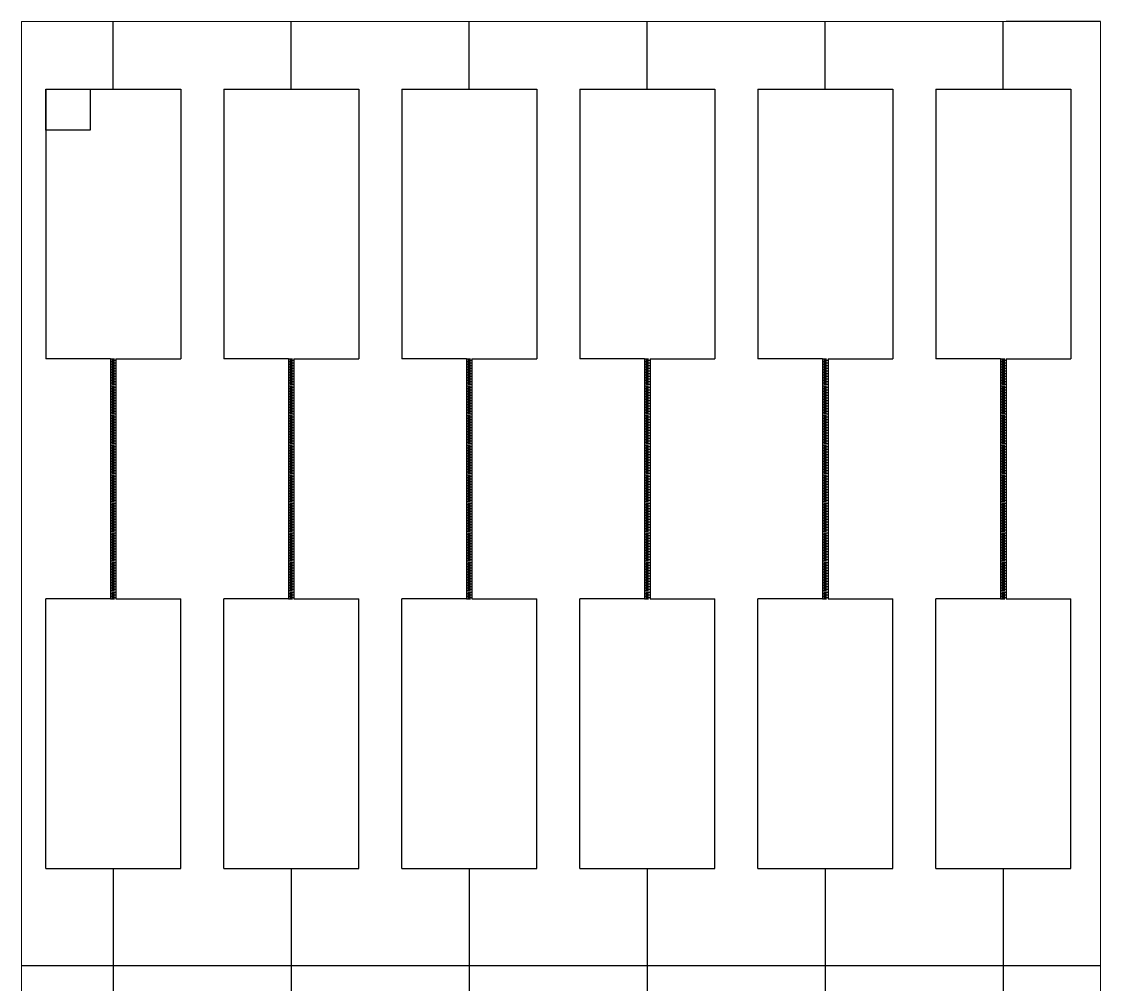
# Model space of a CAD drawing. Header units: millimetres. Extents: x 0 to 40, y 0 to 70.
# Drawn here: x 0 to 40, y 34.3 to 70 of the extents above; entities that cross this region are included whole.
import ezdxf

# ---------------------------------------------------------------- set-up
doc = ezdxf.new("R2010")
doc.units = ezdxf.units.MM
doc.layers.add('Al Foil', color=2, linetype='Continuous')
doc.layers.add('DEF POINTS', color=7, linetype='Continuous')

msp = doc.modelspace()

# ---------------------------------------------------------------- linework, layer by layer
at = {"layer": 'Al Foil', "linetype": 'Continuous', "lineweight": 0}
for p, q in [((0, 0), (0, 70)), ((0, 70), (40, 70)), ((40, 70), (40, 0))]:
    msp.add_line(p, q, dxfattribs=at)
at = {"layer": 'Al Foil'}
for p, q in [((3.4, 67.5), (3.4, 70)), ((10, 67.5), (10, 70)), ((16.6, 67.5), (16.6, 70)), ((23.2, 67.5), (23.2, 70)), ((29.8, 67.5), (29.8, 70)), ((36.4, 67.5), (36.4, 70)), ((40, 70), (36.5, 70)), ((0.9, 67.5), (5.9, 67.5)), ((0.9, 67.5), (0.9, 57.5)), ((0.9, 67.5), (2.538, 67.5)), ((0.9, 65.968), (0.9, 67.5)), ((2.538, 67.5), (2.538, 65.968)), ((5.9, 67.5), (5.9, 57.5)), ((7.5, 67.5), (12.5, 67.5)), ((7.5, 67.5), (7.5, 57.5)), ((12.5, 67.5), (12.5, 57.5)), ((14.1, 67.5), (19.1, 67.5)), ((14.1, 67.5), (14.1, 57.5)), ((19.1, 67.5), (19.1, 57.5)), ((20.7, 67.5), (25.7, 67.5)), ((20.7, 67.5), (20.7, 57.5)), ((25.7, 67.5), (25.7, 57.5)), ((27.3, 67.5), (32.3, 67.5)), ((27.3, 67.5), (27.3, 57.5)), ((32.3, 67.5), (32.3, 57.5)), ((33.9, 67.5), (38.9, 67.5)), ((33.9, 67.5), (33.9, 57.5)), ((38.9, 67.5), (38.9, 57.5)), ((2.538, 65.968), (0.9, 65.968)), ((3.3, 57.5), (0.9, 57.5)), ((3.3, 57.5), (3.45, 57.5)), ((3.3, 57.5), (3.3, 48.6)), ((3.3, 57.4), (3.45, 57.4)), ((3.3, 57.3), (3.45, 57.3)), ((3.35, 57.45), (3.5, 57.45)), ((3.35, 57.35), (3.5, 57.35)), ((3.35, 57.25), (3.5, 57.25)), ((3.5, 57.5), (3.5, 48.6)), ((3.5, 57.5), (5.9, 57.5)), ((9.9, 57.5), (7.5, 57.5)), ((9.9, 57.5), (10.05, 57.5)), ((9.9, 57.5), (9.9, 48.6)), ((9.9, 57.4), (10.05, 57.4)), ((9.9, 57.3), (10.05, 57.3)), ((9.95, 57.45), (10.1, 57.45)), ((9.95, 57.35), (10.1, 57.35)), ((9.95, 57.25), (10.1, 57.25)), ((10.1, 57.5), (10.1, 48.6)), ((10.1, 57.5), (12.5, 57.5)), ((16.5, 57.5), (14.1, 57.5)), ((16.5, 57.5), (16.65, 57.5)), ((16.5, 57.5), (16.5, 48.6)), ((16.5, 57.4), (16.65, 57.4)), ((16.5, 57.3), (16.65, 57.3)), ((16.55, 57.45), (16.7, 57.45)), ((16.55, 57.35), (16.7, 57.35)), ((16.55, 57.25), (16.7, 57.25)), ((16.7, 57.5), (16.7, 48.6)), ((16.7, 57.5), (19.1, 57.5)), ((23.1, 57.5), (20.7, 57.5)), ((23.1, 57.5), (23.25, 57.5)), ((23.1, 57.5), (23.1, 48.6)), ((23.1, 57.4), (23.25, 57.4)), ((23.1, 57.3), (23.25, 57.3)), ((23.15, 57.45), (23.3, 57.45)), ((23.15, 57.35), (23.3, 57.35)), ((23.15, 57.25), (23.3, 57.25)), ((23.3, 57.5), (23.3, 48.6)), ((23.3, 57.5), (25.7, 57.5)), ((29.7, 57.5), (27.3, 57.5)), ((29.7, 57.5), (29.85, 57.5)), ((29.7, 57.5), (29.7, 48.6)), ((29.7, 57.4), (29.85, 57.4)), ((29.7, 57.3), (29.85, 57.3)), ((29.75, 57.45), (29.9, 57.45)), ((29.75, 57.35), (29.9, 57.35)), ((29.75, 57.25), (29.9, 57.25)), ((29.9, 57.5), (29.9, 48.6)), ((29.9, 57.5), (32.3, 57.5)), ((36.3, 57.5), (33.9, 57.5)), ((36.3, 57.5), (36.45, 57.5)), ((36.3, 57.5), (36.3, 48.6)), ((36.3, 57.4), (36.45, 57.4)), ((36.3, 57.3), (36.45, 57.3)), ((36.35, 57.45), (36.5, 57.45)), ((36.35, 57.35), (36.5, 57.35)), ((36.35, 57.25), (36.5, 57.25)), ((36.5, 57.5), (36.5, 48.6)), ((36.5, 57.5), (38.9, 57.5)), ((3.3, 57.2), (3.45, 57.2)), ((3.3, 57.1), (3.45, 57.1)), ((3.3, 57), (3.45, 57)), ((3.3, 56.9), (3.45, 56.9)), ((3.35, 57.15), (3.5, 57.15)), ((3.35, 57.05), (3.5, 57.05)), ((3.35, 56.95), (3.5, 56.95)), ((3.35, 56.85), (3.5, 56.85)), ((9.9, 57.2), (10.05, 57.2)), ((9.9, 57.1), (10.05, 57.1)), ((9.9, 57), (10.05, 57)), ((9.9, 56.9), (10.05, 56.9)), ((9.95, 57.15), (10.1, 57.15)), ((9.95, 57.05), (10.1, 57.05)), ((9.95, 56.95), (10.1, 56.95)), ((9.95, 56.85), (10.1, 56.85)), ((16.5, 57.2), (16.65, 57.2)), ((16.5, 57.1), (16.65, 57.1)), ((16.5, 57), (16.65, 57)), ((16.5, 56.9), (16.65, 56.9)), ((16.55, 57.15), (16.7, 57.15)), ((16.55, 57.05), (16.7, 57.05)), ((16.55, 56.95), (16.7, 56.95)), ((16.55, 56.85), (16.7, 56.85)), ((23.1, 57.2), (23.25, 57.2)), ((23.1, 57.1), (23.25, 57.1)), ((23.1, 57), (23.25, 57)), ((23.1, 56.9), (23.25, 56.9)), ((23.15, 57.15), (23.3, 57.15)), ((23.15, 57.05), (23.3, 57.05)), ((23.15, 56.95), (23.3, 56.95)), ((23.15, 56.85), (23.3, 56.85)), ((29.7, 57.2), (29.85, 57.2)), ((29.7, 57.1), (29.85, 57.1)), ((29.7, 57), (29.85, 57)), ((29.7, 56.9), (29.85, 56.9)), ((29.75, 57.15), (29.9, 57.15)), ((29.75, 57.05), (29.9, 57.05)), ((29.75, 56.95), (29.9, 56.95)), ((29.75, 56.85), (29.9, 56.85)), ((36.3, 57.2), (36.45, 57.2)), ((36.3, 57.1), (36.45, 57.1)), ((36.3, 57), (36.45, 57)), ((36.3, 56.9), (36.45, 56.9)), ((36.35, 57.15), (36.5, 57.15)), ((36.35, 57.05), (36.5, 57.05)), ((36.35, 56.95), (36.5, 56.95)), ((36.35, 56.85), (36.5, 56.85)), ((3.3, 56.8), (3.45, 56.8)), ((3.3, 56.7), (3.45, 56.7)), ((3.3, 56.6), (3.45, 56.6)), ((3.3, 56.5), (3.45, 56.5)), ((3.35, 56.75), (3.5, 56.75)), ((3.35, 56.65), (3.5, 56.65)), ((3.35, 56.55), (3.5, 56.55)), ((3.35, 56.45), (3.5, 56.45)), ((9.9, 56.8), (10.05, 56.8)), ((9.9, 56.7), (10.05, 56.7)), ((9.9, 56.6), (10.05, 56.6)), ((9.9, 56.5), (10.05, 56.5)), ((9.95, 56.75), (10.1, 56.75)), ((9.95, 56.65), (10.1, 56.65)), ((9.95, 56.55), (10.1, 56.55)), ((9.95, 56.45), (10.1, 56.45)), ((16.5, 56.8), (16.65, 56.8)), ((16.5, 56.7), (16.65, 56.7)), ((16.5, 56.6), (16.65, 56.6)), ((16.5, 56.5), (16.65, 56.5)), ((16.55, 56.75), (16.7, 56.75)), ((16.55, 56.65), (16.7, 56.65)), ((16.55, 56.55), (16.7, 56.55)), ((16.55, 56.45), (16.7, 56.45)), ((23.1, 56.8), (23.25, 56.8)), ((23.1, 56.7), (23.25, 56.7)), ((23.1, 56.6), (23.25, 56.6)), ((23.1, 56.5), (23.25, 56.5)), ((23.15, 56.75), (23.3, 56.75)), ((23.15, 56.65), (23.3, 56.65)), ((23.15, 56.55), (23.3, 56.55)), ((23.15, 56.45), (23.3, 56.45)), ((29.7, 56.8), (29.85, 56.8)), ((29.7, 56.7), (29.85, 56.7)), ((29.7, 56.6), (29.85, 56.6)), ((29.7, 56.5), (29.85, 56.5)), ((29.75, 56.75), (29.9, 56.75)), ((29.75, 56.65), (29.9, 56.65)), ((29.75, 56.55), (29.9, 56.55)), ((29.75, 56.45), (29.9, 56.45)), ((36.3, 56.8), (36.45, 56.8)), ((36.3, 56.7), (36.45, 56.7)), ((36.3, 56.6), (36.45, 56.6)), ((36.3, 56.5), (36.45, 56.5)), ((36.35, 56.75), (36.5, 56.75)), ((36.35, 56.65), (36.5, 56.65)), ((36.35, 56.55), (36.5, 56.55)), ((36.35, 56.45), (36.5, 56.45)), ((3.3, 56.4), (3.45, 56.4)), ((3.3, 56.3), (3.45, 56.3)), ((3.3, 56.2), (3.45, 56.2)), ((3.3, 56.1), (3.45, 56.1)), ((3.35, 56.35), (3.5, 56.35)), ((3.35, 56.25), (3.5, 56.25)), ((3.35, 56.15), (3.5, 56.15)), ((3.35, 56.05), (3.5, 56.05)), ((9.9, 56.4), (10.05, 56.4)), ((9.9, 56.3), (10.05, 56.3)), ((9.9, 56.2), (10.05, 56.2)), ((9.9, 56.1), (10.05, 56.1)), ((9.95, 56.35), (10.1, 56.35)), ((9.95, 56.25), (10.1, 56.25)), ((9.95, 56.15), (10.1, 56.15)), ((9.95, 56.05), (10.1, 56.05)), ((16.5, 56.4), (16.65, 56.4)), ((16.5, 56.3), (16.65, 56.3)), ((16.5, 56.2), (16.65, 56.2)), ((16.5, 56.1), (16.65, 56.1)), ((16.55, 56.35), (16.7, 56.35)), ((16.55, 56.25), (16.7, 56.25)), ((16.55, 56.15), (16.7, 56.15)), ((16.55, 56.05), (16.7, 56.05)), ((23.1, 56.4), (23.25, 56.4)), ((23.1, 56.3), (23.25, 56.3)), ((23.1, 56.2), (23.25, 56.2)), ((23.1, 56.1), (23.25, 56.1)), ((23.15, 56.35), (23.3, 56.35)), ((23.15, 56.25), (23.3, 56.25)), ((23.15, 56.15), (23.3, 56.15)), ((23.15, 56.05), (23.3, 56.05)), ((29.7, 56.4), (29.85, 56.4)), ((29.7, 56.3), (29.85, 56.3)), ((29.7, 56.2), (29.85, 56.2)), ((29.7, 56.1), (29.85, 56.1)), ((29.75, 56.35), (29.9, 56.35)), ((29.75, 56.25), (29.9, 56.25)), ((29.75, 56.15), (29.9, 56.15)), ((29.75, 56.05), (29.9, 56.05)), ((36.3, 56.4), (36.45, 56.4)), ((36.3, 56.3), (36.45, 56.3)), ((36.3, 56.2), (36.45, 56.2)), ((36.3, 56.1), (36.45, 56.1)), ((36.35, 56.35), (36.5, 56.35)), ((36.35, 56.25), (36.5, 56.25)), ((36.35, 56.15), (36.5, 56.15)), ((36.35, 56.05), (36.5, 56.05)), ((3.3, 56), (3.45, 56)), ((3.3, 55.9), (3.45, 55.9)), ((3.3, 55.8), (3.45, 55.8)), ((3.3, 55.7), (3.45, 55.7)), ((3.35, 55.95), (3.5, 55.95)), ((3.35, 55.85), (3.5, 55.85)), ((3.35, 55.75), (3.5, 55.75)), ((3.35, 55.65), (3.5, 55.65)), ((9.9, 56), (10.05, 56)), ((9.9, 55.9), (10.05, 55.9)), ((9.9, 55.8), (10.05, 55.8)), ((9.9, 55.7), (10.05, 55.7)), ((9.95, 55.95), (10.1, 55.95)), ((9.95, 55.85), (10.1, 55.85)), ((9.95, 55.75), (10.1, 55.75)), ((9.95, 55.65), (10.1, 55.65)), ((16.5, 56), (16.65, 56)), ((16.5, 55.9), (16.65, 55.9)), ((16.5, 55.8), (16.65, 55.8)), ((16.5, 55.7), (16.65, 55.7)), ((16.55, 55.95), (16.7, 55.95)), ((16.55, 55.85), (16.7, 55.85)), ((16.55, 55.75), (16.7, 55.75)), ((16.55, 55.65), (16.7, 55.65)), ((23.1, 56), (23.25, 56)), ((23.1, 55.9), (23.25, 55.9)), ((23.1, 55.8), (23.25, 55.8)), ((23.1, 55.7), (23.25, 55.7)), ((23.15, 55.95), (23.3, 55.95)), ((23.15, 55.85), (23.3, 55.85)), ((23.15, 55.75), (23.3, 55.75)), ((23.15, 55.65), (23.3, 55.65)), ((29.7, 56), (29.85, 56)), ((29.7, 55.9), (29.85, 55.9)), ((29.7, 55.8), (29.85, 55.8)), ((29.7, 55.7), (29.85, 55.7)), ((29.75, 55.95), (29.9, 55.95)), ((29.75, 55.85), (29.9, 55.85)), ((29.75, 55.75), (29.9, 55.75)), ((29.75, 55.65), (29.9, 55.65)), ((36.3, 56), (36.45, 56)), ((36.3, 55.9), (36.45, 55.9)), ((36.3, 55.8), (36.45, 55.8)), ((36.3, 55.7), (36.45, 55.7)), ((36.35, 55.95), (36.5, 55.95)), ((36.35, 55.85), (36.5, 55.85)), ((36.35, 55.75), (36.5, 55.75)), ((36.35, 55.65), (36.5, 55.65)), ((3.3, 55.6), (3.45, 55.6)), ((3.3, 55.5), (3.45, 55.5)), ((3.3, 55.4), (3.45, 55.4)), ((3.3, 55.3), (3.45, 55.3)), ((3.35, 55.55), (3.5, 55.55)), ((3.35, 55.45), (3.5, 55.45)), ((3.35, 55.35), (3.5, 55.35)), ((3.35, 55.25), (3.5, 55.25)), ((9.9, 55.6), (10.05, 55.6)), ((9.9, 55.5), (10.05, 55.5)), ((9.9, 55.4), (10.05, 55.4)), ((9.9, 55.3), (10.05, 55.3)), ((9.95, 55.55), (10.1, 55.55)), ((9.95, 55.45), (10.1, 55.45)), ((9.95, 55.35), (10.1, 55.35)), ((9.95, 55.25), (10.1, 55.25)), ((16.5, 55.6), (16.65, 55.6)), ((16.5, 55.5), (16.65, 55.5)), ((16.5, 55.4), (16.65, 55.4)), ((16.5, 55.3), (16.65, 55.3)), ((16.55, 55.55), (16.7, 55.55)), ((16.55, 55.45), (16.7, 55.45)), ((16.55, 55.35), (16.7, 55.35)), ((16.55, 55.25), (16.7, 55.25)), ((23.1, 55.6), (23.25, 55.6)), ((23.1, 55.5), (23.25, 55.5)), ((23.1, 55.4), (23.25, 55.4)), ((23.1, 55.3), (23.25, 55.3)), ((23.15, 55.55), (23.3, 55.55)), ((23.15, 55.45), (23.3, 55.45)), ((23.15, 55.35), (23.3, 55.35)), ((23.15, 55.25), (23.3, 55.25)), ((29.7, 55.6), (29.85, 55.6)), ((29.7, 55.5), (29.85, 55.5)), ((29.7, 55.4), (29.85, 55.4)), ((29.7, 55.3), (29.85, 55.3)), ((29.75, 55.55), (29.9, 55.55)), ((29.75, 55.45), (29.9, 55.45)), ((29.75, 55.35), (29.9, 55.35)), ((29.75, 55.25), (29.9, 55.25)), ((36.3, 55.6), (36.45, 55.6)), ((36.3, 55.5), (36.45, 55.5)), ((36.3, 55.4), (36.45, 55.4)), ((36.3, 55.3), (36.45, 55.3)), ((36.35, 55.55), (36.5, 55.55)), ((36.35, 55.45), (36.5, 55.45)), ((36.35, 55.35), (36.5, 55.35)), ((36.35, 55.25), (36.5, 55.25)), ((3.3, 55.2), (3.45, 55.2)), ((3.3, 55.1), (3.45, 55.1)), ((3.3, 55), (3.45, 55)), ((3.3, 54.9), (3.45, 54.9)), ((3.35, 55.15), (3.5, 55.15)), ((3.35, 55.05), (3.5, 55.05)), ((3.35, 54.95), (3.5, 54.95)), ((3.35, 54.85), (3.5, 54.85)), ((9.9, 55.2), (10.05, 55.2)), ((9.9, 55.1), (10.05, 55.1)), ((9.9, 55), (10.05, 55)), ((9.9, 54.9), (10.05, 54.9)), ((9.95, 55.15), (10.1, 55.15)), ((9.95, 55.05), (10.1, 55.05)), ((9.95, 54.95), (10.1, 54.95)), ((9.95, 54.85), (10.1, 54.85)), ((16.5, 55.2), (16.65, 55.2)), ((16.5, 55.1), (16.65, 55.1)), ((16.5, 55), (16.65, 55)), ((16.5, 54.9), (16.65, 54.9)), ((16.55, 55.15), (16.7, 55.15)), ((16.55, 55.05), (16.7, 55.05)), ((16.55, 54.95), (16.7, 54.95)), ((16.55, 54.85), (16.7, 54.85)), ((23.1, 55.2), (23.25, 55.2)), ((23.1, 55.1), (23.25, 55.1)), ((23.1, 55), (23.25, 55)), ((23.1, 54.9), (23.25, 54.9)), ((23.15, 55.15), (23.3, 55.15)), ((23.15, 55.05), (23.3, 55.05)), ((23.15, 54.95), (23.3, 54.95)), ((23.15, 54.85), (23.3, 54.85)), ((29.7, 55.2), (29.85, 55.2)), ((29.7, 55.1), (29.85, 55.1)), ((29.7, 55), (29.85, 55)), ((29.7, 54.9), (29.85, 54.9)), ((29.75, 55.15), (29.9, 55.15)), ((29.75, 55.05), (29.9, 55.05)), ((29.75, 54.95), (29.9, 54.95)), ((29.75, 54.85), (29.9, 54.85)), ((36.3, 55.2), (36.45, 55.2)), ((36.3, 55.1), (36.45, 55.1)), ((36.3, 55), (36.45, 55)), ((36.3, 54.9), (36.45, 54.9)), ((36.35, 55.15), (36.5, 55.15)), ((36.35, 55.05), (36.5, 55.05)), ((36.35, 54.95), (36.5, 54.95)), ((36.35, 54.85), (36.5, 54.85)), ((3.3, 54.8), (3.45, 54.8)), ((3.3, 54.7), (3.45, 54.7)), ((3.3, 54.6), (3.45, 54.6)), ((3.3, 54.5), (3.45, 54.5)), ((3.35, 54.75), (3.5, 54.75)), ((3.35, 54.65), (3.5, 54.65)), ((3.35, 54.55), (3.5, 54.55)), ((3.35, 54.45), (3.5, 54.45)), ((9.9, 54.8), (10.05, 54.8)), ((9.9, 54.7), (10.05, 54.7)), ((9.9, 54.6), (10.05, 54.6)), ((9.9, 54.5), (10.05, 54.5)), ((9.95, 54.75), (10.1, 54.75)), ((9.95, 54.65), (10.1, 54.65)), ((9.95, 54.55), (10.1, 54.55)), ((9.95, 54.45), (10.1, 54.45)), ((16.5, 54.8), (16.65, 54.8)), ((16.5, 54.7), (16.65, 54.7)), ((16.5, 54.6), (16.65, 54.6)), ((16.5, 54.5), (16.65, 54.5)), ((16.55, 54.75), (16.7, 54.75)), ((16.55, 54.65), (16.7, 54.65)), ((16.55, 54.55), (16.7, 54.55)), ((16.55, 54.45), (16.7, 54.45)), ((23.1, 54.8), (23.25, 54.8)), ((23.1, 54.7), (23.25, 54.7)), ((23.1, 54.6), (23.25, 54.6)), ((23.1, 54.5), (23.25, 54.5)), ((23.15, 54.75), (23.3, 54.75)), ((23.15, 54.65), (23.3, 54.65)), ((23.15, 54.55), (23.3, 54.55)), ((23.15, 54.45), (23.3, 54.45)), ((29.7, 54.8), (29.85, 54.8)), ((29.7, 54.7), (29.85, 54.7)), ((29.7, 54.6), (29.85, 54.6)), ((29.7, 54.5), (29.85, 54.5)), ((29.75, 54.75), (29.9, 54.75)), ((29.75, 54.65), (29.9, 54.65)), ((29.75, 54.55), (29.9, 54.55)), ((29.75, 54.45), (29.9, 54.45)), ((36.3, 54.8), (36.45, 54.8)), ((36.3, 54.7), (36.45, 54.7)), ((36.3, 54.6), (36.45, 54.6)), ((36.3, 54.5), (36.45, 54.5)), ((36.35, 54.75), (36.5, 54.75)), ((36.35, 54.65), (36.5, 54.65)), ((36.35, 54.55), (36.5, 54.55)), ((36.35, 54.45), (36.5, 54.45)), ((3.3, 54.4), (3.45, 54.4)), ((3.3, 54.3), (3.45, 54.3)), ((3.3, 54.2), (3.45, 54.2)), ((3.3, 54.1), (3.45, 54.1)), ((3.35, 54.35), (3.5, 54.35)), ((3.35, 54.25), (3.5, 54.25)), ((3.35, 54.15), (3.5, 54.15)), ((3.35, 54.05), (3.5, 54.05)), ((9.9, 54.4), (10.05, 54.4)), ((9.9, 54.3), (10.05, 54.3)), ((9.9, 54.2), (10.05, 54.2)), ((9.9, 54.1), (10.05, 54.1)), ((9.95, 54.35), (10.1, 54.35)), ((9.95, 54.25), (10.1, 54.25)), ((9.95, 54.15), (10.1, 54.15)), ((9.95, 54.05), (10.1, 54.05)), ((16.5, 54.4), (16.65, 54.4)), ((16.5, 54.3), (16.65, 54.3)), ((16.5, 54.2), (16.65, 54.2)), ((16.5, 54.1), (16.65, 54.1)), ((16.55, 54.35), (16.7, 54.35)), ((16.55, 54.25), (16.7, 54.25)), ((16.55, 54.15), (16.7, 54.15)), ((16.55, 54.05), (16.7, 54.05)), ((23.1, 54.4), (23.25, 54.4)), ((23.1, 54.3), (23.25, 54.3)), ((23.1, 54.2), (23.25, 54.2)), ((23.1, 54.1), (23.25, 54.1)), ((23.15, 54.35), (23.3, 54.35)), ((23.15, 54.25), (23.3, 54.25)), ((23.15, 54.15), (23.3, 54.15)), ((23.15, 54.05), (23.3, 54.05)), ((29.7, 54.4), (29.85, 54.4)), ((29.7, 54.3), (29.85, 54.3)), ((29.7, 54.2), (29.85, 54.2)), ((29.7, 54.1), (29.85, 54.1)), ((29.75, 54.35), (29.9, 54.35)), ((29.75, 54.25), (29.9, 54.25)), ((29.75, 54.15), (29.9, 54.15)), ((29.75, 54.05), (29.9, 54.05)), ((36.3, 54.4), (36.45, 54.4)), ((36.3, 54.3), (36.45, 54.3)), ((36.3, 54.2), (36.45, 54.2)), ((36.3, 54.1), (36.45, 54.1)), ((36.35, 54.35), (36.5, 54.35)), ((36.35, 54.25), (36.5, 54.25)), ((36.35, 54.15), (36.5, 54.15)), ((36.35, 54.05), (36.5, 54.05)), ((3.3, 54), (3.45, 54)), ((3.3, 53.9), (3.45, 53.9)), ((3.3, 53.8), (3.45, 53.8)), ((3.3, 53.7), (3.45, 53.7)), ((3.35, 53.95), (3.5, 53.95)), ((3.35, 53.85), (3.5, 53.85)), ((3.35, 53.75), (3.5, 53.75)), ((3.35, 53.65), (3.5, 53.65)), ((9.9, 54), (10.05, 54)), ((9.9, 53.9), (10.05, 53.9)), ((9.9, 53.8), (10.05, 53.8)), ((9.9, 53.7), (10.05, 53.7)), ((9.95, 53.95), (10.1, 53.95)), ((9.95, 53.85), (10.1, 53.85)), ((9.95, 53.75), (10.1, 53.75)), ((9.95, 53.65), (10.1, 53.65)), ((16.5, 54), (16.65, 54)), ((16.5, 53.9), (16.65, 53.9)), ((16.5, 53.8), (16.65, 53.8)), ((16.5, 53.7), (16.65, 53.7)), ((16.55, 53.95), (16.7, 53.95)), ((16.55, 53.85), (16.7, 53.85)), ((16.55, 53.75), (16.7, 53.75)), ((16.55, 53.65), (16.7, 53.65)), ((23.1, 54), (23.25, 54)), ((23.1, 53.9), (23.25, 53.9)), ((23.1, 53.8), (23.25, 53.8)), ((23.1, 53.7), (23.25, 53.7)), ((23.15, 53.95), (23.3, 53.95)), ((23.15, 53.85), (23.3, 53.85)), ((23.15, 53.75), (23.3, 53.75)), ((23.15, 53.65), (23.3, 53.65)), ((29.7, 54), (29.85, 54)), ((29.7, 53.9), (29.85, 53.9)), ((29.7, 53.8), (29.85, 53.8)), ((29.7, 53.7), (29.85, 53.7)), ((29.75, 53.95), (29.9, 53.95)), ((29.75, 53.85), (29.9, 53.85)), ((29.75, 53.75), (29.9, 53.75)), ((29.75, 53.65), (29.9, 53.65)), ((36.3, 54), (36.45, 54)), ((36.3, 53.9), (36.45, 53.9)), ((36.3, 53.8), (36.45, 53.8)), ((36.3, 53.7), (36.45, 53.7)), ((36.35, 53.95), (36.5, 53.95)), ((36.35, 53.85), (36.5, 53.85)), ((36.35, 53.75), (36.5, 53.75)), ((36.35, 53.65), (36.5, 53.65)), ((3.3, 53.6), (3.45, 53.6)), ((3.3, 53.5), (3.45, 53.5)), ((3.3, 53.4), (3.45, 53.4)), ((3.3, 53.3), (3.45, 53.3)), ((3.35, 53.55), (3.5, 53.55)), ((3.35, 53.45), (3.5, 53.45)), ((3.35, 53.35), (3.5, 53.35)), ((3.35, 53.25), (3.5, 53.25)), ((9.9, 53.6), (10.05, 53.6)), ((9.9, 53.5), (10.05, 53.5)), ((9.9, 53.4), (10.05, 53.4)), ((9.9, 53.3), (10.05, 53.3)), ((9.95, 53.55), (10.1, 53.55)), ((9.95, 53.45), (10.1, 53.45)), ((9.95, 53.35), (10.1, 53.35)), ((9.95, 53.25), (10.1, 53.25)), ((16.5, 53.6), (16.65, 53.6)), ((16.5, 53.5), (16.65, 53.5)), ((16.5, 53.4), (16.65, 53.4)), ((16.5, 53.3), (16.65, 53.3)), ((16.55, 53.55), (16.7, 53.55)), ((16.55, 53.45), (16.7, 53.45)), ((16.55, 53.35), (16.7, 53.35)), ((16.55, 53.25), (16.7, 53.25)), ((23.1, 53.6), (23.25, 53.6)), ((23.1, 53.5), (23.25, 53.5)), ((23.1, 53.4), (23.25, 53.4)), ((23.1, 53.3), (23.25, 53.3)), ((23.15, 53.55), (23.3, 53.55)), ((23.15, 53.45), (23.3, 53.45)), ((23.15, 53.35), (23.3, 53.35)), ((23.15, 53.25), (23.3, 53.25)), ((29.7, 53.6), (29.85, 53.6)), ((29.7, 53.5), (29.85, 53.5)), ((29.7, 53.4), (29.85, 53.4)), ((29.7, 53.3), (29.85, 53.3)), ((29.75, 53.55), (29.9, 53.55)), ((29.75, 53.45), (29.9, 53.45)), ((29.75, 53.35), (29.9, 53.35)), ((29.75, 53.25), (29.9, 53.25)), ((36.3, 53.6), (36.45, 53.6)), ((36.3, 53.5), (36.45, 53.5)), ((36.3, 53.4), (36.45, 53.4)), ((36.3, 53.3), (36.45, 53.3)), ((36.35, 53.55), (36.5, 53.55)), ((36.35, 53.45), (36.5, 53.45)), ((36.35, 53.35), (36.5, 53.35)), ((36.35, 53.25), (36.5, 53.25)), ((3.3, 53.2), (3.45, 53.2)), ((3.3, 53.1), (3.45, 53.1)), ((3.3, 53), (3.45, 53)), ((3.3, 52.9), (3.45, 52.9)), ((3.35, 53.15), (3.5, 53.15)), ((3.35, 53.05), (3.5, 53.05)), ((3.35, 52.95), (3.5, 52.95)), ((3.35, 52.85), (3.5, 52.85)), ((9.9, 53.2), (10.05, 53.2)), ((9.9, 53.1), (10.05, 53.1)), ((9.9, 53), (10.05, 53)), ((9.9, 52.9), (10.05, 52.9)), ((9.95, 53.15), (10.1, 53.15)), ((9.95, 53.05), (10.1, 53.05)), ((9.95, 52.95), (10.1, 52.95)), ((9.95, 52.85), (10.1, 52.85)), ((16.5, 53.2), (16.65, 53.2)), ((16.5, 53.1), (16.65, 53.1)), ((16.5, 53), (16.65, 53)), ((16.5, 52.9), (16.65, 52.9)), ((16.55, 53.15), (16.7, 53.15)), ((16.55, 53.05), (16.7, 53.05)), ((16.55, 52.95), (16.7, 52.95)), ((16.55, 52.85), (16.7, 52.85)), ((23.1, 53.2), (23.25, 53.2)), ((23.1, 53.1), (23.25, 53.1)), ((23.1, 53), (23.25, 53)), ((23.1, 52.9), (23.25, 52.9)), ((23.15, 53.15), (23.3, 53.15)), ((23.15, 53.05), (23.3, 53.05)), ((23.15, 52.95), (23.3, 52.95)), ((23.15, 52.85), (23.3, 52.85)), ((29.7, 53.2), (29.85, 53.2)), ((29.7, 53.1), (29.85, 53.1)), ((29.7, 53), (29.85, 53)), ((29.7, 52.9), (29.85, 52.9)), ((29.75, 53.15), (29.9, 53.15)), ((29.75, 53.05), (29.9, 53.05)), ((29.75, 52.95), (29.9, 52.95)), ((29.75, 52.85), (29.9, 52.85)), ((36.3, 53.2), (36.45, 53.2)), ((36.3, 53.1), (36.45, 53.1)), ((36.3, 53), (36.45, 53)), ((36.3, 52.9), (36.45, 52.9)), ((36.35, 53.15), (36.5, 53.15)), ((36.35, 53.05), (36.5, 53.05)), ((36.35, 52.95), (36.5, 52.95)), ((36.35, 52.85), (36.5, 52.85)), ((3.3, 52.8), (3.45, 52.8)), ((3.3, 52.7), (3.45, 52.7)), ((3.3, 52.6), (3.45, 52.6)), ((3.3, 52.5), (3.45, 52.5)), ((3.35, 52.75), (3.5, 52.75)), ((3.35, 52.65), (3.5, 52.65)), ((3.35, 52.55), (3.5, 52.55)), ((3.35, 52.45), (3.5, 52.45)), ((9.9, 52.8), (10.05, 52.8)), ((9.9, 52.7), (10.05, 52.7)), ((9.9, 52.6), (10.05, 52.6)), ((9.9, 52.5), (10.05, 52.5)), ((9.95, 52.75), (10.1, 52.75)), ((9.95, 52.65), (10.1, 52.65)), ((9.95, 52.55), (10.1, 52.55)), ((9.95, 52.45), (10.1, 52.45)), ((16.5, 52.8), (16.65, 52.8)), ((16.5, 52.7), (16.65, 52.7)), ((16.5, 52.6), (16.65, 52.6)), ((16.5, 52.5), (16.65, 52.5)), ((16.55, 52.75), (16.7, 52.75)), ((16.55, 52.65), (16.7, 52.65)), ((16.55, 52.55), (16.7, 52.55)), ((16.55, 52.45), (16.7, 52.45)), ((23.1, 52.8), (23.25, 52.8)), ((23.1, 52.7), (23.25, 52.7)), ((23.1, 52.6), (23.25, 52.6)), ((23.1, 52.5), (23.25, 52.5)), ((23.15, 52.75), (23.3, 52.75)), ((23.15, 52.65), (23.3, 52.65)), ((23.15, 52.55), (23.3, 52.55)), ((23.15, 52.45), (23.3, 52.45)), ((29.7, 52.8), (29.85, 52.8)), ((29.7, 52.7), (29.85, 52.7)), ((29.7, 52.6), (29.85, 52.6)), ((29.7, 52.5), (29.85, 52.5)), ((29.75, 52.75), (29.9, 52.75)), ((29.75, 52.65), (29.9, 52.65)), ((29.75, 52.55), (29.9, 52.55)), ((29.75, 52.45), (29.9, 52.45)), ((36.3, 52.8), (36.45, 52.8)), ((36.3, 52.7), (36.45, 52.7)), ((36.3, 52.6), (36.45, 52.6)), ((36.3, 52.5), (36.45, 52.5)), ((36.35, 52.75), (36.5, 52.75)), ((36.35, 52.65), (36.5, 52.65)), ((36.35, 52.55), (36.5, 52.55)), ((36.35, 52.45), (36.5, 52.45)), ((3.3, 52.4), (3.45, 52.4)), ((3.3, 52.3), (3.45, 52.3)), ((3.3, 52.2), (3.45, 52.2)), ((3.3, 52.1), (3.45, 52.1)), ((3.35, 52.35), (3.5, 52.35)), ((3.35, 52.25), (3.5, 52.25)), ((3.35, 52.15), (3.5, 52.15)), ((3.35, 52.05), (3.5, 52.05)), ((9.9, 52.4), (10.05, 52.4)), ((9.9, 52.3), (10.05, 52.3)), ((9.9, 52.2), (10.05, 52.2)), ((9.9, 52.1), (10.05, 52.1)), ((9.95, 52.35), (10.1, 52.35)), ((9.95, 52.25), (10.1, 52.25)), ((9.95, 52.15), (10.1, 52.15)), ((9.95, 52.05), (10.1, 52.05)), ((16.5, 52.4), (16.65, 52.4)), ((16.5, 52.3), (16.65, 52.3)), ((16.5, 52.2), (16.65, 52.2)), ((16.5, 52.1), (16.65, 52.1)), ((16.55, 52.35), (16.7, 52.35)), ((16.55, 52.25), (16.7, 52.25)), ((16.55, 52.15), (16.7, 52.15)), ((16.55, 52.05), (16.7, 52.05)), ((23.1, 52.4), (23.25, 52.4)), ((23.1, 52.3), (23.25, 52.3)), ((23.1, 52.2), (23.25, 52.2)), ((23.1, 52.1), (23.25, 52.1)), ((23.15, 52.35), (23.3, 52.35)), ((23.15, 52.25), (23.3, 52.25)), ((23.15, 52.15), (23.3, 52.15)), ((23.15, 52.05), (23.3, 52.05)), ((29.7, 52.4), (29.85, 52.4)), ((29.7, 52.3), (29.85, 52.3)), ((29.7, 52.2), (29.85, 52.2)), ((29.7, 52.1), (29.85, 52.1)), ((29.75, 52.35), (29.9, 52.35)), ((29.75, 52.25), (29.9, 52.25)), ((29.75, 52.15), (29.9, 52.15)), ((29.75, 52.05), (29.9, 52.05)), ((36.3, 52.4), (36.45, 52.4)), ((36.3, 52.3), (36.45, 52.3)), ((36.3, 52.2), (36.45, 52.2)), ((36.3, 52.1), (36.45, 52.1)), ((36.35, 52.35), (36.5, 52.35)), ((36.35, 52.25), (36.5, 52.25)), ((36.35, 52.15), (36.5, 52.15)), ((36.35, 52.05), (36.5, 52.05)), ((3.3, 52), (3.45, 52)), ((3.3, 51.9), (3.45, 51.9)), ((3.3, 51.8), (3.45, 51.8)), ((3.3, 51.7), (3.45, 51.7)), ((3.35, 51.95), (3.5, 51.95)), ((3.35, 51.85), (3.5, 51.85)), ((3.35, 51.75), (3.5, 51.75)), ((3.35, 51.65), (3.5, 51.65)), ((9.9, 52), (10.05, 52)), ((9.9, 51.9), (10.05, 51.9)), ((9.9, 51.8), (10.05, 51.8)), ((9.9, 51.7), (10.05, 51.7)), ((9.95, 51.95), (10.1, 51.95)), ((9.95, 51.85), (10.1, 51.85)), ((9.95, 51.75), (10.1, 51.75)), ((9.95, 51.65), (10.1, 51.65)), ((16.5, 52), (16.65, 52)), ((16.5, 51.9), (16.65, 51.9)), ((16.5, 51.8), (16.65, 51.8)), ((16.5, 51.7), (16.65, 51.7)), ((16.55, 51.95), (16.7, 51.95)), ((16.55, 51.85), (16.7, 51.85)), ((16.55, 51.75), (16.7, 51.75)), ((16.55, 51.65), (16.7, 51.65)), ((23.1, 52), (23.25, 52)), ((23.1, 51.9), (23.25, 51.9)), ((23.1, 51.8), (23.25, 51.8)), ((23.1, 51.7), (23.25, 51.7)), ((23.15, 51.95), (23.3, 51.95)), ((23.15, 51.85), (23.3, 51.85)), ((23.15, 51.75), (23.3, 51.75)), ((23.15, 51.65), (23.3, 51.65)), ((29.7, 52), (29.85, 52)), ((29.7, 51.9), (29.85, 51.9)), ((29.7, 51.8), (29.85, 51.8)), ((29.7, 51.7), (29.85, 51.7)), ((29.75, 51.95), (29.9, 51.95)), ((29.75, 51.85), (29.9, 51.85)), ((29.75, 51.75), (29.9, 51.75)), ((29.75, 51.65), (29.9, 51.65)), ((36.3, 52), (36.45, 52)), ((36.3, 51.9), (36.45, 51.9)), ((36.3, 51.8), (36.45, 51.8)), ((36.3, 51.7), (36.45, 51.7)), ((36.35, 51.95), (36.5, 51.95)), ((36.35, 51.85), (36.5, 51.85)), ((36.35, 51.75), (36.5, 51.75)), ((36.35, 51.65), (36.5, 51.65)), ((3.3, 51.6), (3.45, 51.6)), ((3.3, 51.5), (3.45, 51.5)), ((3.3, 51.4), (3.45, 51.4)), ((3.3, 51.3), (3.45, 51.3)), ((3.35, 51.55), (3.5, 51.55)), ((3.35, 51.45), (3.5, 51.45)), ((3.35, 51.35), (3.5, 51.35)), ((3.35, 51.25), (3.5, 51.25)), ((9.9, 51.6), (10.05, 51.6)), ((9.9, 51.5), (10.05, 51.5)), ((9.9, 51.4), (10.05, 51.4)), ((9.9, 51.3), (10.05, 51.3)), ((9.95, 51.55), (10.1, 51.55)), ((9.95, 51.45), (10.1, 51.45)), ((9.95, 51.35), (10.1, 51.35)), ((9.95, 51.25), (10.1, 51.25)), ((16.5, 51.6), (16.65, 51.6)), ((16.5, 51.5), (16.65, 51.5)), ((16.5, 51.4), (16.65, 51.4)), ((16.5, 51.3), (16.65, 51.3)), ((16.55, 51.55), (16.7, 51.55)), ((16.55, 51.45), (16.7, 51.45)), ((16.55, 51.35), (16.7, 51.35)), ((16.55, 51.25), (16.7, 51.25)), ((23.1, 51.6), (23.25, 51.6)), ((23.1, 51.5), (23.25, 51.5)), ((23.1, 51.4), (23.25, 51.4)), ((23.1, 51.3), (23.25, 51.3)), ((23.15, 51.55), (23.3, 51.55)), ((23.15, 51.45), (23.3, 51.45)), ((23.15, 51.35), (23.3, 51.35)), ((23.15, 51.25), (23.3, 51.25)), ((29.7, 51.6), (29.85, 51.6)), ((29.7, 51.5), (29.85, 51.5)), ((29.7, 51.4), (29.85, 51.4)), ((29.7, 51.3), (29.85, 51.3)), ((29.75, 51.55), (29.9, 51.55)), ((29.75, 51.45), (29.9, 51.45)), ((29.75, 51.35), (29.9, 51.35)), ((29.75, 51.25), (29.9, 51.25)), ((36.3, 51.6), (36.45, 51.6)), ((36.3, 51.5), (36.45, 51.5)), ((36.3, 51.4), (36.45, 51.4)), ((36.3, 51.3), (36.45, 51.3)), ((36.35, 51.55), (36.5, 51.55)), ((36.35, 51.45), (36.5, 51.45)), ((36.35, 51.35), (36.5, 51.35)), ((36.35, 51.25), (36.5, 51.25)), ((3.3, 51.2), (3.45, 51.2)), ((3.3, 51.1), (3.45, 51.1)), ((3.3, 51), (3.45, 51)), ((3.3, 50.9), (3.45, 50.9)), ((3.35, 51.15), (3.5, 51.15)), ((3.35, 51.05), (3.5, 51.05)), ((3.35, 50.95), (3.5, 50.95)), ((3.35, 50.85), (3.5, 50.85)), ((9.9, 51.2), (10.05, 51.2)), ((9.9, 51.1), (10.05, 51.1)), ((9.9, 51), (10.05, 51)), ((9.9, 50.9), (10.05, 50.9)), ((9.95, 51.15), (10.1, 51.15)), ((9.95, 51.05), (10.1, 51.05)), ((9.95, 50.95), (10.1, 50.95)), ((9.95, 50.85), (10.1, 50.85)), ((16.5, 51.2), (16.65, 51.2)), ((16.5, 51.1), (16.65, 51.1)), ((16.5, 51), (16.65, 51)), ((16.5, 50.9), (16.65, 50.9)), ((16.55, 51.15), (16.7, 51.15)), ((16.55, 51.05), (16.7, 51.05)), ((16.55, 50.95), (16.7, 50.95)), ((16.55, 50.85), (16.7, 50.85)), ((23.1, 51.2), (23.25, 51.2)), ((23.1, 51.1), (23.25, 51.1)), ((23.1, 51), (23.25, 51)), ((23.1, 50.9), (23.25, 50.9)), ((23.15, 51.15), (23.3, 51.15)), ((23.15, 51.05), (23.3, 51.05)), ((23.15, 50.95), (23.3, 50.95)), ((23.15, 50.85), (23.3, 50.85)), ((29.7, 51.2), (29.85, 51.2)), ((29.7, 51.1), (29.85, 51.1)), ((29.7, 51), (29.85, 51)), ((29.7, 50.9), (29.85, 50.9)), ((29.75, 51.15), (29.9, 51.15)), ((29.75, 51.05), (29.9, 51.05)), ((29.75, 50.95), (29.9, 50.95)), ((29.75, 50.85), (29.9, 50.85)), ((36.3, 51.2), (36.45, 51.2)), ((36.3, 51.1), (36.45, 51.1)), ((36.3, 51), (36.45, 51)), ((36.3, 50.9), (36.45, 50.9)), ((36.35, 51.15), (36.5, 51.15)), ((36.35, 51.05), (36.5, 51.05)), ((36.35, 50.95), (36.5, 50.95)), ((36.35, 50.85), (36.5, 50.85)), ((3.3, 50.8), (3.45, 50.8)), ((3.3, 50.7), (3.45, 50.7)), ((3.3, 50.6), (3.45, 50.6)), ((3.3, 50.5), (3.45, 50.5)), ((3.35, 50.75), (3.5, 50.75)), ((3.35, 50.65), (3.5, 50.65)), ((3.35, 50.55), (3.5, 50.55)), ((3.35, 50.45), (3.5, 50.45)), ((9.9, 50.8), (10.05, 50.8)), ((9.9, 50.7), (10.05, 50.7)), ((9.9, 50.6), (10.05, 50.6)), ((9.9, 50.5), (10.05, 50.5)), ((9.95, 50.75), (10.1, 50.75)), ((9.95, 50.65), (10.1, 50.65)), ((9.95, 50.55), (10.1, 50.55)), ((9.95, 50.45), (10.1, 50.45)), ((16.5, 50.8), (16.65, 50.8)), ((16.5, 50.7), (16.65, 50.7)), ((16.5, 50.6), (16.65, 50.6)), ((16.5, 50.5), (16.65, 50.5)), ((16.55, 50.75), (16.7, 50.75)), ((16.55, 50.65), (16.7, 50.65)), ((16.55, 50.55), (16.7, 50.55)), ((16.55, 50.45), (16.7, 50.45)), ((23.1, 50.8), (23.25, 50.8)), ((23.1, 50.7), (23.25, 50.7)), ((23.1, 50.6), (23.25, 50.6)), ((23.1, 50.5), (23.25, 50.5)), ((23.15, 50.75), (23.3, 50.75)), ((23.15, 50.65), (23.3, 50.65)), ((23.15, 50.55), (23.3, 50.55)), ((23.15, 50.45), (23.3, 50.45)), ((29.7, 50.8), (29.85, 50.8)), ((29.7, 50.7), (29.85, 50.7)), ((29.7, 50.6), (29.85, 50.6)), ((29.7, 50.5), (29.85, 50.5)), ((29.75, 50.75), (29.9, 50.75)), ((29.75, 50.65), (29.9, 50.65)), ((29.75, 50.55), (29.9, 50.55)), ((29.75, 50.45), (29.9, 50.45)), ((36.3, 50.8), (36.45, 50.8)), ((36.3, 50.7), (36.45, 50.7)), ((36.3, 50.6), (36.45, 50.6)), ((36.3, 50.5), (36.45, 50.5)), ((36.35, 50.75), (36.5, 50.75)), ((36.35, 50.65), (36.5, 50.65)), ((36.35, 50.55), (36.5, 50.55)), ((36.35, 50.45), (36.5, 50.45)), ((3.3, 50.4), (3.45, 50.4)), ((3.3, 50.3), (3.45, 50.3)), ((3.3, 50.2), (3.45, 50.2)), ((3.3, 50.1), (3.45, 50.1)), ((3.35, 50.35), (3.5, 50.35)), ((3.35, 50.25), (3.5, 50.25)), ((3.35, 50.15), (3.5, 50.15)), ((3.35, 50.05), (3.5, 50.05)), ((9.9, 50.4), (10.05, 50.4)), ((9.9, 50.3), (10.05, 50.3)), ((9.9, 50.2), (10.05, 50.2)), ((9.9, 50.1), (10.05, 50.1)), ((9.95, 50.35), (10.1, 50.35)), ((9.95, 50.25), (10.1, 50.25)), ((9.95, 50.15), (10.1, 50.15)), ((9.95, 50.05), (10.1, 50.05)), ((16.5, 50.4), (16.65, 50.4)), ((16.5, 50.3), (16.65, 50.3)), ((16.5, 50.2), (16.65, 50.2)), ((16.5, 50.1), (16.65, 50.1)), ((16.55, 50.35), (16.7, 50.35)), ((16.55, 50.25), (16.7, 50.25)), ((16.55, 50.15), (16.7, 50.15)), ((16.55, 50.05), (16.7, 50.05)), ((23.1, 50.4), (23.25, 50.4)), ((23.1, 50.3), (23.25, 50.3)), ((23.1, 50.2), (23.25, 50.2)), ((23.1, 50.1), (23.25, 50.1)), ((23.15, 50.35), (23.3, 50.35)), ((23.15, 50.25), (23.3, 50.25)), ((23.15, 50.15), (23.3, 50.15)), ((23.15, 50.05), (23.3, 50.05)), ((29.7, 50.4), (29.85, 50.4)), ((29.7, 50.3), (29.85, 50.3)), ((29.7, 50.2), (29.85, 50.2)), ((29.7, 50.1), (29.85, 50.1)), ((29.75, 50.35), (29.9, 50.35)), ((29.75, 50.25), (29.9, 50.25)), ((29.75, 50.15), (29.9, 50.15)), ((29.75, 50.05), (29.9, 50.05)), ((36.3, 50.4), (36.45, 50.4)), ((36.3, 50.3), (36.45, 50.3)), ((36.3, 50.2), (36.45, 50.2)), ((36.3, 50.1), (36.45, 50.1)), ((36.35, 50.35), (36.5, 50.35)), ((36.35, 50.25), (36.5, 50.25)), ((36.35, 50.15), (36.5, 50.15)), ((36.35, 50.05), (36.5, 50.05)), ((3.3, 50), (3.45, 50)), ((3.3, 49.9), (3.45, 49.9)), ((3.3, 49.8), (3.45, 49.8)), ((3.3, 49.7), (3.45, 49.7)), ((3.35, 49.95), (3.5, 49.95)), ((3.35, 49.85), (3.5, 49.85)), ((3.35, 49.75), (3.5, 49.75)), ((3.35, 49.65), (3.5, 49.65)), ((9.9, 50), (10.05, 50)), ((9.9, 49.9), (10.05, 49.9)), ((9.9, 49.8), (10.05, 49.8)), ((9.9, 49.7), (10.05, 49.7)), ((9.95, 49.95), (10.1, 49.95)), ((9.95, 49.85), (10.1, 49.85)), ((9.95, 49.75), (10.1, 49.75)), ((9.95, 49.65), (10.1, 49.65)), ((16.5, 50), (16.65, 50)), ((16.5, 49.9), (16.65, 49.9)), ((16.5, 49.8), (16.65, 49.8)), ((16.5, 49.7), (16.65, 49.7)), ((16.55, 49.95), (16.7, 49.95)), ((16.55, 49.85), (16.7, 49.85)), ((16.55, 49.75), (16.7, 49.75)), ((16.55, 49.65), (16.7, 49.65)), ((23.1, 50), (23.25, 50)), ((23.1, 49.9), (23.25, 49.9)), ((23.1, 49.8), (23.25, 49.8)), ((23.1, 49.7), (23.25, 49.7)), ((23.15, 49.95), (23.3, 49.95)), ((23.15, 49.85), (23.3, 49.85)), ((23.15, 49.75), (23.3, 49.75)), ((23.15, 49.65), (23.3, 49.65)), ((29.7, 50), (29.85, 50)), ((29.7, 49.9), (29.85, 49.9)), ((29.7, 49.8), (29.85, 49.8)), ((29.7, 49.7), (29.85, 49.7)), ((29.75, 49.95), (29.9, 49.95)), ((29.75, 49.85), (29.9, 49.85)), ((29.75, 49.75), (29.9, 49.75)), ((29.75, 49.65), (29.9, 49.65)), ((36.3, 50), (36.45, 50)), ((36.3, 49.9), (36.45, 49.9)), ((36.3, 49.8), (36.45, 49.8)), ((36.3, 49.7), (36.45, 49.7)), ((36.35, 49.95), (36.5, 49.95)), ((36.35, 49.85), (36.5, 49.85)), ((36.35, 49.75), (36.5, 49.75)), ((36.35, 49.65), (36.5, 49.65)), ((3.3, 49.6), (3.45, 49.6)), ((3.3, 49.5), (3.45, 49.5)), ((3.3, 49.4), (3.45, 49.4)), ((3.3, 49.3), (3.45, 49.3)), ((3.35, 49.55), (3.5, 49.55)), ((3.35, 49.45), (3.5, 49.45)), ((3.35, 49.35), (3.5, 49.35)), ((3.35, 49.25), (3.5, 49.25)), ((9.9, 49.6), (10.05, 49.6)), ((9.9, 49.5), (10.05, 49.5)), ((9.9, 49.4), (10.05, 49.4)), ((9.9, 49.3), (10.05, 49.3)), ((9.95, 49.55), (10.1, 49.55)), ((9.95, 49.45), (10.1, 49.45)), ((9.95, 49.35), (10.1, 49.35)), ((9.95, 49.25), (10.1, 49.25)), ((16.5, 49.6), (16.65, 49.6)), ((16.5, 49.5), (16.65, 49.5)), ((16.5, 49.4), (16.65, 49.4)), ((16.5, 49.3), (16.65, 49.3)), ((16.55, 49.55), (16.7, 49.55)), ((16.55, 49.45), (16.7, 49.45)), ((16.55, 49.35), (16.7, 49.35)), ((16.55, 49.25), (16.7, 49.25)), ((23.1, 49.6), (23.25, 49.6)), ((23.1, 49.5), (23.25, 49.5)), ((23.1, 49.4), (23.25, 49.4)), ((23.1, 49.3), (23.25, 49.3)), ((23.15, 49.55), (23.3, 49.55)), ((23.15, 49.45), (23.3, 49.45)), ((23.15, 49.35), (23.3, 49.35)), ((23.15, 49.25), (23.3, 49.25)), ((29.7, 49.6), (29.85, 49.6)), ((29.7, 49.5), (29.85, 49.5)), ((29.7, 49.4), (29.85, 49.4)), ((29.7, 49.3), (29.85, 49.3)), ((29.75, 49.55), (29.9, 49.55)), ((29.75, 49.45), (29.9, 49.45)), ((29.75, 49.35), (29.9, 49.35)), ((29.75, 49.25), (29.9, 49.25)), ((36.3, 49.6), (36.45, 49.6)), ((36.3, 49.5), (36.45, 49.5)), ((36.3, 49.4), (36.45, 49.4)), ((36.3, 49.3), (36.45, 49.3)), ((36.35, 49.55), (36.5, 49.55)), ((36.35, 49.45), (36.5, 49.45)), ((36.35, 49.35), (36.5, 49.35)), ((36.35, 49.25), (36.5, 49.25)), ((3.3, 49.2), (3.45, 49.2)), ((3.3, 49.1), (3.45, 49.1)), ((3.3, 49), (3.45, 49)), ((3.3, 48.9), (3.45, 48.9)), ((3.35, 49.15), (3.5, 49.15)), ((3.35, 49.05), (3.5, 49.05)), ((3.35, 48.95), (3.5, 48.95)), ((3.35, 48.85), (3.5, 48.85)), ((9.9, 49.2), (10.05, 49.2)), ((9.9, 49.1), (10.05, 49.1)), ((9.9, 49), (10.05, 49)), ((9.9, 48.9), (10.05, 48.9)), ((9.95, 49.15), (10.1, 49.15)), ((9.95, 49.05), (10.1, 49.05)), ((9.95, 48.95), (10.1, 48.95)), ((9.95, 48.85), (10.1, 48.85)), ((16.5, 49.2), (16.65, 49.2)), ((16.5, 49.1), (16.65, 49.1)), ((16.5, 49), (16.65, 49)), ((16.5, 48.9), (16.65, 48.9)), ((16.55, 49.15), (16.7, 49.15)), ((16.55, 49.05), (16.7, 49.05)), ((16.55, 48.95), (16.7, 48.95)), ((16.55, 48.85), (16.7, 48.85)), ((23.1, 49.2), (23.25, 49.2)), ((23.1, 49.1), (23.25, 49.1)), ((23.1, 49), (23.25, 49)), ((23.1, 48.9), (23.25, 48.9)), ((23.15, 49.15), (23.3, 49.15)), ((23.15, 49.05), (23.3, 49.05)), ((23.15, 48.95), (23.3, 48.95)), ((23.15, 48.85), (23.3, 48.85)), ((29.7, 49.2), (29.85, 49.2)), ((29.7, 49.1), (29.85, 49.1)), ((29.7, 49), (29.85, 49)), ((29.7, 48.9), (29.85, 48.9)), ((29.75, 49.15), (29.9, 49.15)), ((29.75, 49.05), (29.9, 49.05)), ((29.75, 48.95), (29.9, 48.95)), ((29.75, 48.85), (29.9, 48.85)), ((36.3, 49.2), (36.45, 49.2)), ((36.3, 49.1), (36.45, 49.1)), ((36.3, 49), (36.45, 49)), ((36.3, 48.9), (36.45, 48.9)), ((36.35, 49.15), (36.5, 49.15)), ((36.35, 49.05), (36.5, 49.05)), ((36.35, 48.95), (36.5, 48.95)), ((36.35, 48.85), (36.5, 48.85)), ((0.9, 38.6), (0.9, 48.6)), ((3.3, 48.6), (0.9, 48.6)), ((3.3, 48.8), (3.45, 48.8)), ((3.3, 48.7), (3.45, 48.7)), ((3.3, 48.6), (3.45, 48.6)), ((3.35, 48.75), (3.5, 48.75)), ((3.35, 48.65), (3.5, 48.65)), ((3.5, 48.6), (5.9, 48.6)), ((5.9, 38.6), (5.9, 48.6)), ((7.5, 38.6), (7.5, 48.6)), ((9.9, 48.6), (7.5, 48.6)), ((9.9, 48.8), (10.05, 48.8)), ((9.9, 48.7), (10.05, 48.7)), ((9.9, 48.6), (10.05, 48.6)), ((9.95, 48.75), (10.1, 48.75)), ((9.95, 48.65), (10.1, 48.65)), ((10.1, 48.6), (12.5, 48.6)), ((12.5, 38.6), (12.5, 48.6)), ((14.1, 38.6), (14.1, 48.6)), ((16.5, 48.6), (14.1, 48.6)), ((16.5, 48.8), (16.65, 48.8)), ((16.5, 48.7), (16.65, 48.7)), ((16.5, 48.6), (16.65, 48.6)), ((16.55, 48.75), (16.7, 48.75)), ((16.55, 48.65), (16.7, 48.65)), ((16.7, 48.6), (19.1, 48.6)), ((19.1, 38.6), (19.1, 48.6)), ((20.7, 38.6), (20.7, 48.6)), ((23.1, 48.6), (20.7, 48.6)), ((23.1, 48.8), (23.25, 48.8)), ((23.1, 48.7), (23.25, 48.7)), ((23.1, 48.6), (23.25, 48.6)), ((23.15, 48.75), (23.3, 48.75)), ((23.15, 48.65), (23.3, 48.65)), ((23.3, 48.6), (25.7, 48.6)), ((25.7, 38.6), (25.7, 48.6)), ((27.3, 38.6), (27.3, 48.6)), ((29.7, 48.6), (27.3, 48.6)), ((29.7, 48.8), (29.85, 48.8)), ((29.7, 48.7), (29.85, 48.7)), ((29.7, 48.6), (29.85, 48.6)), ((29.75, 48.75), (29.9, 48.75)), ((29.75, 48.65), (29.9, 48.65)), ((29.9, 48.6), (32.3, 48.6)), ((32.3, 38.6), (32.3, 48.6)), ((33.9, 38.6), (33.9, 48.6)), ((36.3, 48.6), (33.9, 48.6)), ((36.3, 48.8), (36.45, 48.8)), ((36.3, 48.7), (36.45, 48.7)), ((36.3, 48.6), (36.45, 48.6)), ((36.35, 48.75), (36.5, 48.75)), ((36.35, 48.65), (36.5, 48.65)), ((36.5, 48.6), (38.9, 48.6)), ((38.9, 38.6), (38.9, 48.6)), ((0.9, 38.6), (5.9, 38.6)), ((3.4, 38.6), (3.4, 31.4)), ((7.5, 38.6), (12.5, 38.6)), ((10, 38.6), (10, 31.4)), ((14.1, 38.6), (19.1, 38.6)), ((16.6, 38.6), (16.6, 31.4)), ((20.7, 38.6), (25.7, 38.6)), ((23.2, 38.6), (23.2, 31.4)), ((27.3, 38.6), (32.3, 38.6)), ((29.8, 38.6), (29.8, 31.4)), ((33.9, 38.6), (38.9, 38.6)), ((36.4, 38.6), (36.4, 31.4)), ((0, 35), (40, 35))]:
    msp.add_line(p, q, dxfattribs=at)
at = {"layer": 'DEF POINTS', "linetype": 'Continuous', "lineweight": 0}
for p, q in [((0, 0), (0, 70)), ((0, 70), (40, 70)), ((40, 70), (40, 0))]:
    msp.add_line(p, q, dxfattribs=at)

doc.saveas('drawing.dxf')
